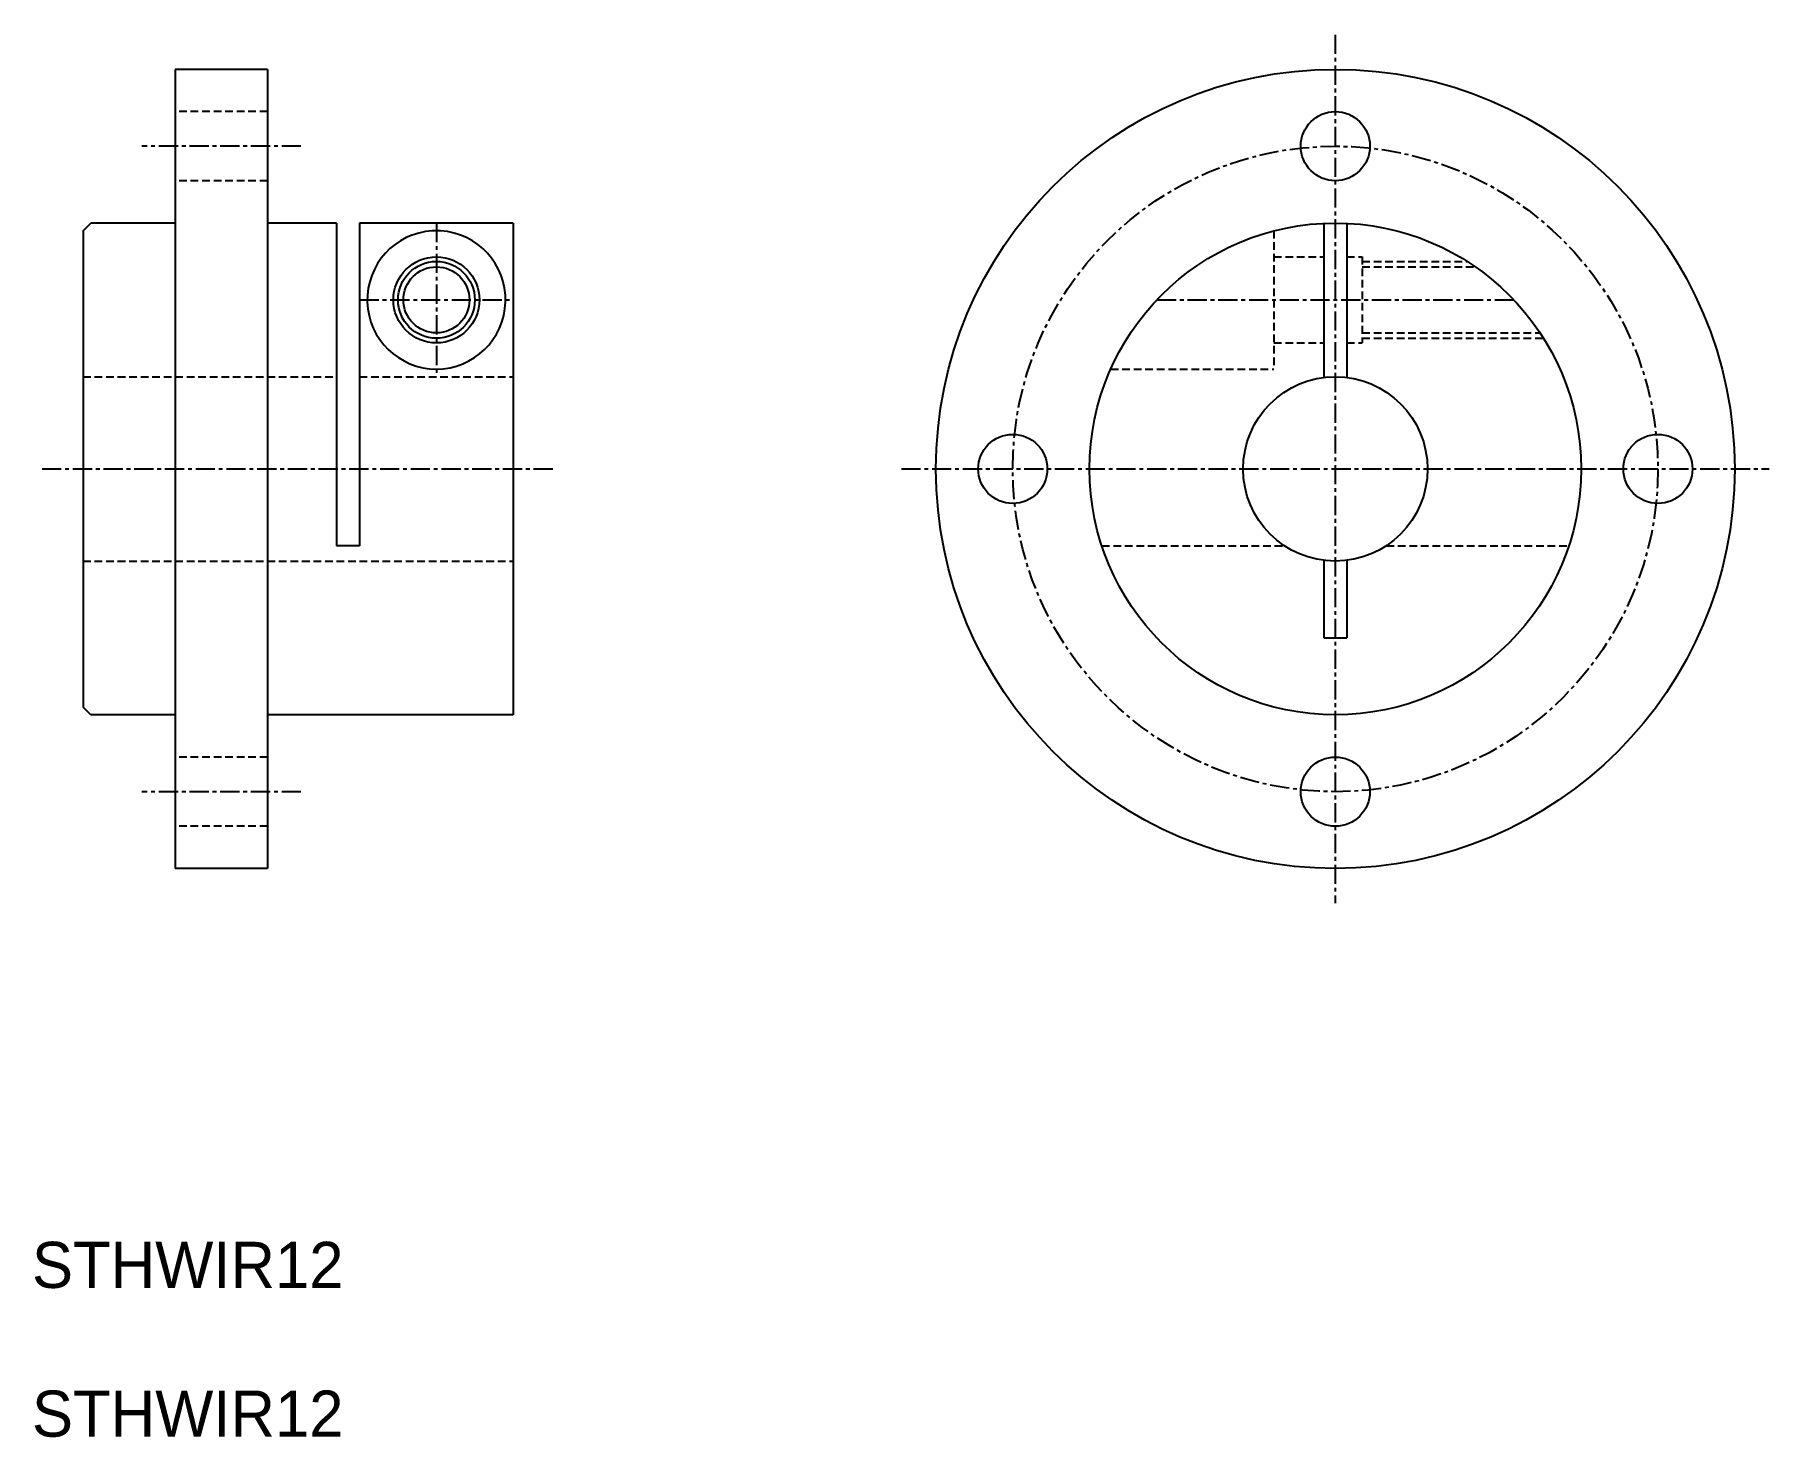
# Model space of a CAD drawing. Extents: x 17 to 130, y 59 to 150.
import ezdxf

# ---------------------------------------------------------------- set-up
doc = ezdxf.new("R2010")
doc.units = 0
doc.linetypes.add('CENTER', pattern=[2, 1.25, -0.25, 0.25, -0.25])
doc.linetypes.add('DASHED', pattern=[0.75, 0.5, -0.25])
doc.layers.get('0').update_dxf_attribs({"linetype": 'CONTINUOUS'})
doc.layers.add('CENTER', color=1, linetype='CENTER')

msp = doc.modelspace()

# ---------------------------------------------------------------- linework, layer by layer
at = {"color": 7, "linetype": 'CONTINUOUS'}
for p, q in [((26.35, 148.11), (26.35, 96.11)), ((32.35, 148.11), (26.35, 148.11)), ((32.35, 148.11), (32.35, 96.11)), ((20.35, 137.61), (20.85, 138.11)), ((26.35, 138.11), (20.85, 138.11)), ((36.85, 138.11), (32.35, 138.11)), ((36.85, 138.11), (36.85, 117.11)), ((38.35, 138.11), (38.35, 117.11)), ((48.35, 138.11), (38.35, 138.11)), ((48.35, 138.11), (48.35, 106.11)), ((101.12, 138.1), (101.12, 128.07)), ((102.62, 138.1), (102.62, 128.07)), ((20.35, 137.61), (20.35, 106.61)), ((43.62, 137.61), (43.08, 137.61)), ((38.35, 117.11), (36.85, 117.11)), ((101.12, 116.16), (101.12, 111.11)), ((102.62, 116.16), (102.62, 111.11)), ((101.12, 111.11), (102.62, 111.11)), ((20.85, 106.11), (20.35, 106.61)), ((26.35, 106.11), (20.85, 106.11)), ((48.35, 106.11), (32.35, 106.11)), ((32.35, 96.11), (26.35, 96.11))]:
    msp.add_line(p, q, dxfattribs=at)
at = {"color": 3, "linetype": 'DASHED'}
for p, q in [((32.35, 145.36), (26.35, 145.36)), ((32.35, 140.86), (26.35, 140.86)), ((97.87, 137.61), (97.87, 128.61)), ((97.87, 135.91), (101.12, 135.91)), ((102.62, 135.91), (103.62, 135.91)), ((103.62, 135.91), (103.62, 130.31)), ((103.62, 135.61), (110.46, 135.61)), ((103.62, 135.26), (110.99, 135.26)), ((97.87, 130.31), (101.12, 130.31)), ((102.62, 130.31), (103.62, 130.31)), ((103.62, 130.96), (115.2, 130.96)), ((103.62, 130.61), (115.43, 130.61)), ((20.35, 128.11), (36.85, 128.11)), ((38.35, 128.11), (48.35, 128.11)), ((87.25, 128.61), (97.87, 128.61)), ((86.67, 117.11), (98.56, 117.11)), ((105.19, 117.11), (117.07, 117.11)), ((20.35, 116.11), (48.35, 116.11)), ((32.35, 103.36), (26.35, 103.36)), ((32.35, 98.86), (26.35, 98.86))]:
    msp.add_line(p, q, dxfattribs=at)
at = {"color": 7, "linetype": 'CONTINUOUS'}
for centre, radius in [((101.87, 122.11), 26), ((101.87, 143.11), 2.25), ((101.87, 122.11), 16), ((43.35, 133.11), 2.8), ((43.35, 133.11), 2.15), ((101.87, 122.11), 6), ((80.87, 122.11), 2.25), ((122.87, 122.11), 2.25), ((101.87, 101.11), 2.25)]:
    msp.add_circle(centre, radius, dxfattribs=at)
at = {"color": 3, "linetype": 'CONTINUOUS'}
msp.add_circle((43.35, 133.11), 2.5, dxfattribs=at)
at = {"color": 7, "linetype": 'CONTINUOUS'}
msp.add_arc((43.35, 133.11), 4.5, 93.4312, 86.5688, dxfattribs=at)
at = {"layer": 'CENTER', "color": 1, "linetype": 'CENTER'}
for p, q in [((101.87, 150.36), (101.87, 93.86)), ((34.53, 143.11), (24.17, 143.11)), ((43.35, 138.11), (43.35, 128.11)), ((38.35, 133.11), (48.35, 133.11)), ((90.25, 133.11), (113.49, 133.11)), ((17.68, 122.11), (51.18, 122.11)), ((73.62, 122.11), (130.12, 122.11)), ((34.53, 101.11), (24.17, 101.11))]:
    msp.add_line(p, q, dxfattribs=at)
msp.add_circle((101.87, 122.11), 21, dxfattribs=at)

# ---------------------------------------------------------------- texts
at = {"color": 7, "linetype": 'CONTINUOUS'}
for p in [(17.02, 68.82), (17.02, 59.14)]:
    msp.add_text('STHWIR12', height=3, dxfattribs=at).set_placement(p)

doc.saveas('drawing.dxf')
